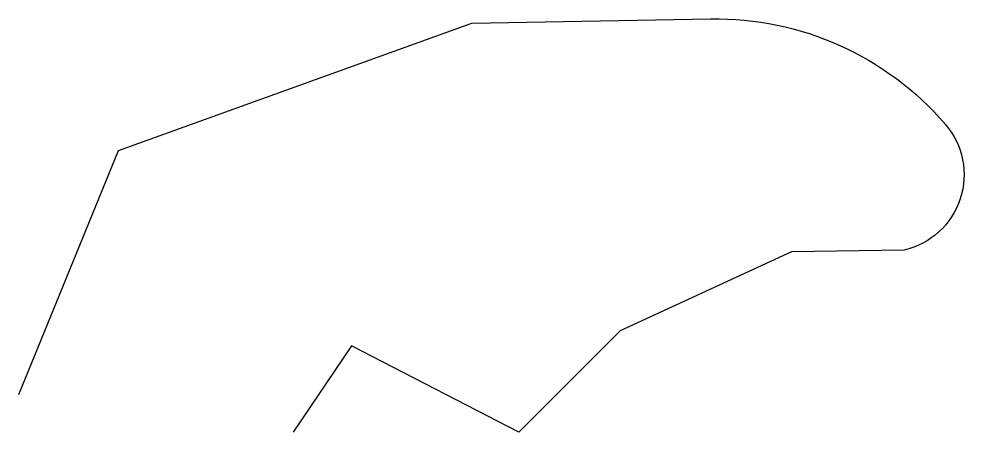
# Model space of a CAD drawing. Header units: millimetres. Extents: x 125 to 445, y 152 to 291.
import ezdxf

# ---------------------------------------------------------------- set-up
doc = ezdxf.new("R2010")
doc.units = ezdxf.units.MM
doc.layers.add('Контур', color=4, linetype='Continuous')

msp = doc.modelspace()

# ---------------------------------------------------------------- linework, layer by layer
at = {"layer": 'Контур'}
msp.add_lwpolyline([(125.5, 164.28), (159.18, 246.77), (278.64, 289.92), (359.36, 291.33, -0.22344), (438.77, 255.65, -0.563722), (424.79, 213.14), (386.67, 212.51), (328.84, 185.86), (294.55, 151.57), (237.97, 180.78), (218.27, 151.59)], format="xyb", dxfattribs=at)

doc.saveas('drawing.dxf')
